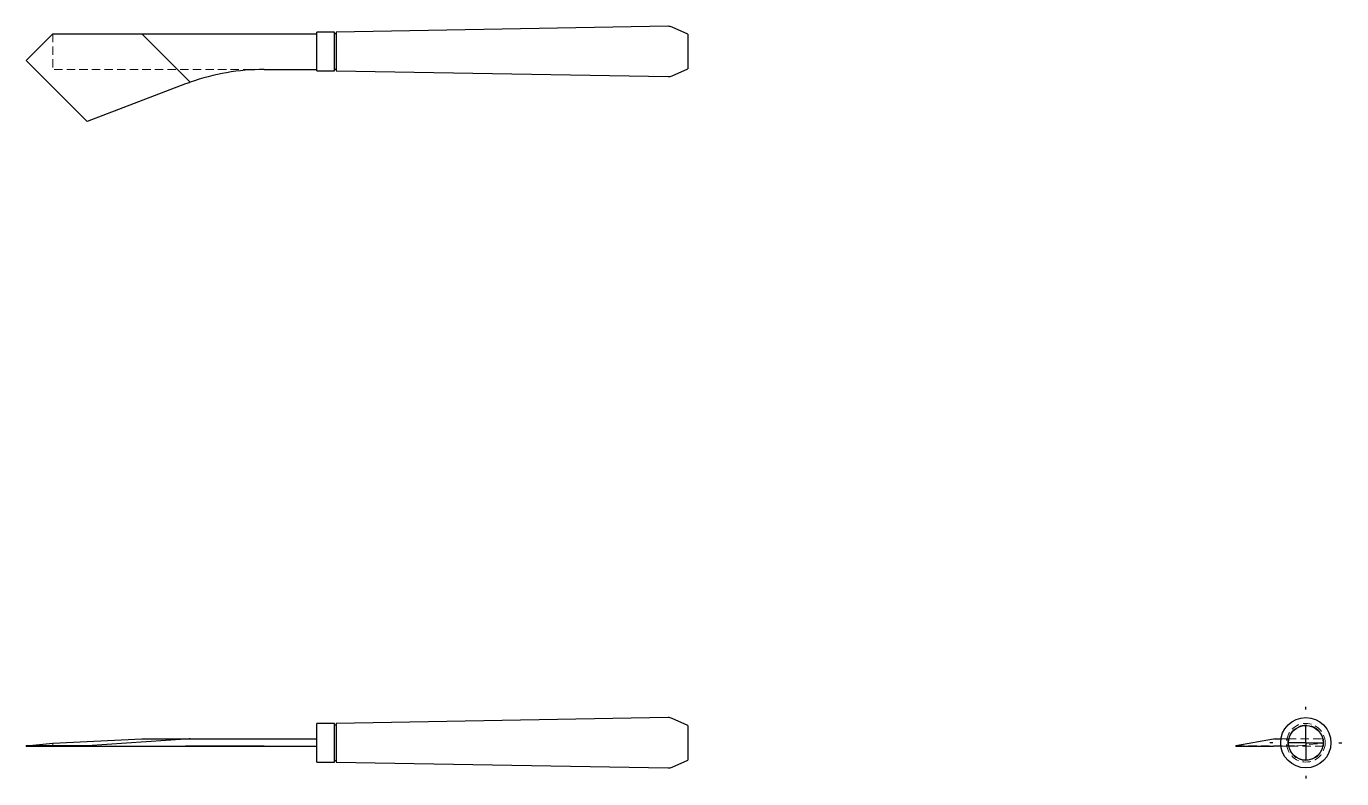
# Model space of a CAD drawing. Header units: millimetres. Extents: x 33 to 232, y 52 to 165.
import ezdxf

# ---------------------------------------------------------------- set-up
doc = ezdxf.new("R2010")
doc.units = ezdxf.units.MM
doc.linetypes.add('HIDDEN', pattern=[1.905, 1.27, -0.635])
doc.layers.add('10', color=7, linetype='Continuous')

# ---------------------------------------------------------------- blocks, each defined once
blk = doc.blocks.new('SW_CENTERMARKSYMBOL_0')
at = {"layer": '10', "color": 0}
for p, q in [((0, 5), (0, 5.42)), ((0, 0), (0, 2.5)), ((-5, 0), (-5.42, 0)), ((0, 0), (-2.5, 0)), ((0, 0), (0, -2.5)), ((0, 0), (2.5, 0)), ((5, 0), (5.42, 0)), ((0, -5), (0, -5.42))]:
    blk.add_line(p, q, dxfattribs=at)

msp = doc.modelspace()

# ---------------------------------------------------------------- linework, layer by layer
at = {"color": 7, "linetype": 'Continuous', "lineweight": 25}
for p, q in [((130.02, 165.19), (79.83, 164.31)), ((133, 164.01), (130.64, 165.06)), ((33, 160.01), (37.03, 164.05)), ((37.03, 164.05), (50.47, 164.05)), ((50.47, 164.05), (57.77, 156.74)), ((50.47, 164.05), (76.91, 164.05)), ((79.57, 164.31), (76.91, 164.31)), ((76.91, 158.46), (76.91, 164.31)), ((79.57, 158.46), (79.57, 164.31)), ((79.83, 164.05), (79.57, 164.05)), ((79.83, 164.31), (79.83, 158.46)), ((133, 164.01), (133, 158.77)), ((42.2, 150.81), (33, 160.01)), ((68.95, 158.67), (76.91, 158.67)), ((76.91, 158.46), (79.57, 158.46)), ((79.57, 158.73), (79.83, 158.73)), ((79.83, 158.46), (130.02, 157.59)), ((130.64, 157.71), (133, 158.77)), ((57.07, 156.48), (42.2, 150.81)), ((79.57, 59.92), (76.91, 59.92)), ((76.91, 57), (76.91, 59.92)), ((79.57, 57), (79.57, 59.92)), ((79.83, 59.66), (79.57, 59.66)), ((130.02, 60.8), (79.83, 59.92)), ((79.83, 59.92), (79.83, 54.08)), ((133, 59.62), (130.64, 60.67)), ((133, 59.62), (133, 54.38)), ((33, 56.53), (37.03, 56.92)), ((42.2, 56.53), (33, 56.53)), ((33, 56.46), (33, 56.53)), ((33, 56.46), (42.2, 56.46)), ((37.03, 56.92), (50.47, 57.59)), ((37.03, 56.46), (76.91, 56.46)), ((37.03, 56.46), (37.03, 56.46)), ((57.07, 57.54), (42.2, 56.53)), ((42.2, 56.46), (42.2, 56.53)), ((42.2, 56.46), (57.07, 56.46)), ((50.47, 57.59), (57.77, 57.59)), ((68.95, 56.46), (57.07, 56.46)), ((57.77, 57.59), (68.95, 57.59)), ((68.95, 57.59), (76.91, 57.59)), ((76.91, 54.08), (76.91, 57)), ((79.57, 54.08), (79.57, 57)), ((221.48, 57.54), (215.81, 56.53)), ((215.81, 56.46), (215.81, 56.53)), ((215.81, 56.46), (221.48, 56.46)), ((222.63, 56.46), (221.48, 56.46)), ((221.74, 57.59), (222.63, 57.59)), ((76.91, 54.08), (79.57, 54.08)), ((79.57, 54.34), (79.83, 54.34)), ((79.83, 54.08), (130.02, 53.2)), ((130.64, 53.33), (133, 54.38))]:
    msp.add_line(p, q, dxfattribs=at)
at = {"color": 7, "linetype": 'HIDDEN', "lineweight": 18}
for p, q in [((37.03, 164.05), (37.03, 158.67)), ((68.95, 158.67), (37.03, 158.67)), ((37.03, 56.92), (37.03, 56.46)), ((215.81, 56.53), (225.01, 56.53)), ((222.63, 57.59), (223.67, 57.59)), ((223.67, 56.46), (222.63, 56.46)), ((223.67, 57.59), (229.05, 57.59)), ((223.67, 56.46), (223.67, 57.59)), ((229.05, 56.46), (223.67, 56.46)), ((229.05, 56.46), (223.67, 56.46)), ((225.01, 56.53), (229.05, 56.92)), ((225.01, 56.46), (225.01, 56.53)), ((229.05, 57.59), (229.05, 56.46))]:
    msp.add_line(p, q, dxfattribs=at)
at = {"color": 7, "linetype": 'Continuous', "lineweight": 25}
for radius in [3.8, 2.62]:
    msp.add_circle((226.39, 57), radius, dxfattribs=at)
at = {"color": 7, "linetype": 'HIDDEN', "lineweight": 18}
for radius in [2.92, 2.66]:
    msp.add_circle((226.39, 57), radius, dxfattribs=at)
at = {"color": 7, "linetype": 'Continuous', "lineweight": 25}
for centre, radius, start, end in [((130.04, 163.73), 1.46, 66, 91), ((68.95, 125.31), 33.36, 90, 109.5789), ((130.04, 159.05), 1.46, 269, 294), ((130.04, 59.34), 1.46, 66, 91), ((130.04, 54.66), 1.46, 269, 294)]:
    msp.add_arc(centre, radius, start, end, dxfattribs=at)
for points in [[(57.77, 156.74), (57.54, 156.66), (57.3, 156.57), (57.07, 156.48)], [(57.77, 57.59), (57.54, 57.57), (57.3, 57.56), (57.07, 57.54)], [(221.74, 57.59), (221.66, 57.57), (221.57, 57.56), (221.48, 57.54)]]:
    msp.add_open_spline(points, degree=3, dxfattribs=at)

# ---------------------------------------------------------------- block references
at = {"layer": '10'}
msp.add_blockref('SW_CENTERMARKSYMBOL_0', (226.39, 57), dxfattribs=at)

doc.saveas('drawing.dxf')
